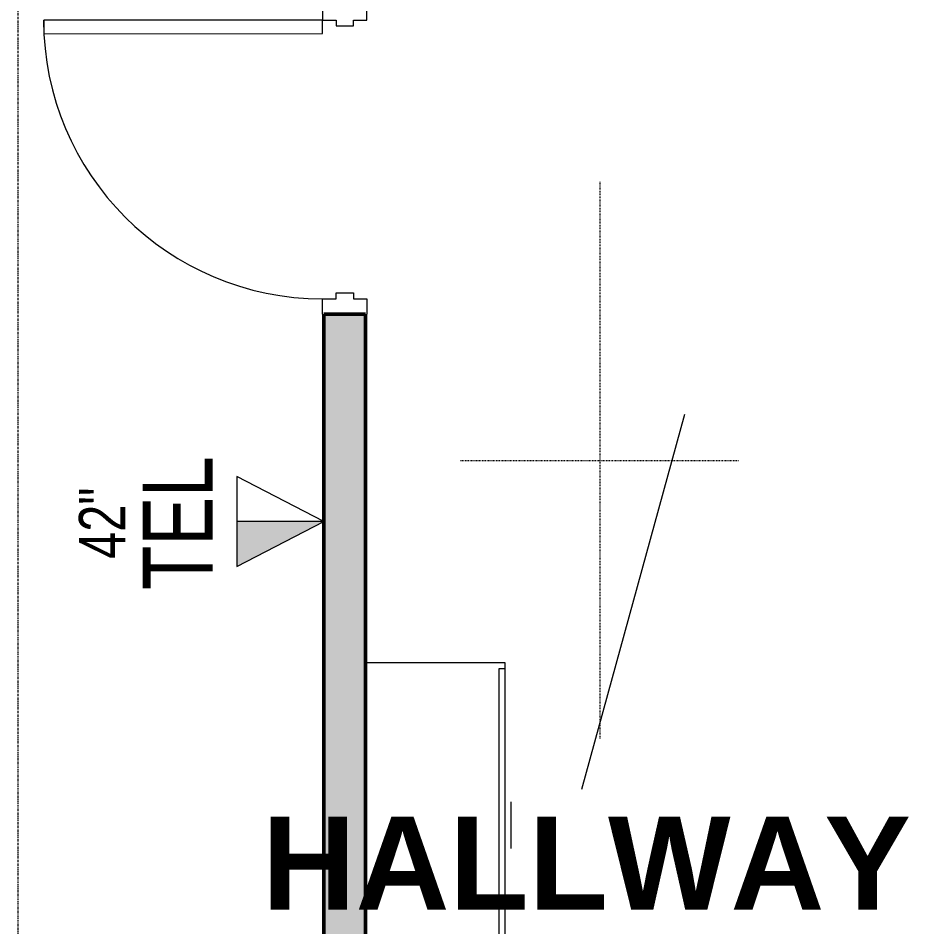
# Model space of a CAD drawing. Header units: inches. Extents: x -1106 to 1409, y -1111 to 918.
# Drawn here: x -344.8 to -229.8, y -361.7 to -244.4 of the extents above; entities that cross this region are included whole.
import ezdxf

# ---------------------------------------------------------------- set-up
doc = ezdxf.new("R2010")
doc.units = ezdxf.units.IN
doc.header["$MEASUREMENT"] = 0
for name, pattern in [('Grid Line 1_4_', [0.4375, 0.25, -0.0625, 0.0625, -0.0625]), ('Overhead 1_16_', [0.101562, 0.0625, -0.039062]), ('Overhead 1_16__2_', [0.101562, 0.0625, -0.039062])]:
    doc.linetypes.add(name, pattern=pattern)
for name, color, linetype, lineweight in [('A-ANNO-NOTE', 131, 'Continuous', 9), ('A-AREA-IDEN', 2, 'Continuous', 9), ('A-DOOR', 31, 'Continuous', 13), ('A-DOOR-FRAM', 31, 'Continuous', 20), ('A-FLOR-OVHD', 1, 'Overhead 1_16__2_', 9), ('A-WALL-PATT', 111, 'Continuous', 13), ('I-FURN', 30, 'Continuous', 9), ('I-WALL', 2, 'Continuous', 13), ('S-GRID', 1, 'Continuous', 9)]:
    doc.layers.add(name, color=color, linetype=linetype, lineweight=lineweight)
doc.styles.add('Arial_1', font='arial.ttf', dxfattribs={"width": 0.75, "height": 9})
doc.styles.add('Arial_2', font='arial.ttf', dxfattribs={"width": 0.75, "height": 6})
doc.styles.add('Arial_B', font='arialbd.ttf', dxfattribs={"height": 12})

# ---------------------------------------------------------------- blocks, each defined once
blk = doc.blocks.new('Single-HM Frame - Storage 36_ - 8_ H wd-4685422-7TH FLOOR TELECOM UNDERFLOOR ROUTING PLAN')
at = {"layer": 'A-DOOR', "color": 253}
for p, q in [((-16.25, -2.87), (-18, -2.88)), ((-18, -2.88), (-17.99, -38.87)), ((-16.24, -38.87), (-16.25, -2.87)), ((-17.99, -38.87), (-16.24, -38.87))]:
    blk.add_line(p, q, dxfattribs=at)
blk.add_arc((-18, -2.88), 36, 270.01, 0, dxfattribs=at)
at = {"layer": 'A-DOOR-FRAM', "color": 133}
for p, q in [((-18, 2.87), (-20, 2.87)), ((-18, 1.12), (-18, 2.87)), ((18, 2.87), (20, 2.87)), ((18, 1.12), (18, 2.87)), ((-17.25, 1.12), (-18, 1.12)), ((-17.25, -1.12), (-17.25, 1.12)), ((17.25, 1.12), (18, 1.12)), ((17.25, -1.12), (17.25, 1.12)), ((-18, -1.12), (-17.25, -1.12)), ((-18, -2.88), (-18, -1.12)), ((18, -1.12), (17.25, -1.12)), ((18, -2.88), (18, -1.12)), ((-20, -2.88), (-18, -2.88)), ((20, -2.88), (18, -2.88))]:
    blk.add_line(p, q, dxfattribs=at)
blk = doc.blocks.new('Cabinet File - Lateral 4 Drawer - 42_ x 18_ x 60_-3218930-7TH FLOOR TELECOM UNDERFLOOR ROUTING PLAN')
at = {"layer": 'I-FURN', "color": 53}
for p, q in [((-28.09, 27.78), (-28.09, 45.78)), ((-28.09, 45.78), (13.91, 45.78)), ((-27.34, 45.78), (13.16, 45.78)), ((-27.34, 45.03), (-27.34, 45.78)), ((-10.09, 46.53), (-4.09, 46.53)), ((13.16, 45.78), (13.16, 45.03)), ((13.91, 45.78), (13.91, 27.78)), ((13.16, 45.03), (-27.34, 45.03))]:
    blk.add_line(p, q, dxfattribs=at)
blk = doc.blocks.new('18433_1 - AEO NY - CENTRAL_rvt-1-7TH FLOOR TELECOM UNDERFLOOR ROUTING PLAN')
at = {"layer": 'A-WALL-PATT'}
h = blk.add_hatch(color=253, dxfattribs=at)
h.paths.add_polyline_path([(-305.35, -537.62), (-299.98, -537.62), (-299.98, -282.62), (-305.35, -282.62), (-305.35, -525.37)], flags=0)
h.paths.add_polyline_path([(-299.98, -242.62), (-299.98, -192.24), (-305.35, -192.24), (-305.35, -242.62)], flags=0)
at = {"layer": 'A-FLOR-OVHD', "color": 53, "linetype": 'Overhead 1_16_'}
for p, q in [((-269.73, -265.5), (-269.73, -337.5)), ((-287.73, -301.5), (-251.73, -301.5))]:
    blk.add_line(p, q, dxfattribs=at)
at = {"layer": 'I-WALL', "color": 213, "lineweight": 50}
for p, q in [((-305.35, -282.62), (-305.35, -427.37)), ((-299.98, -282.62), (-305.35, -282.62)), ((-299.98, -537.62), (-299.98, -282.62))]:
    blk.add_line(p, q, dxfattribs=at)
at = {"layer": 'S-GRID', "linetype": 'Grid Line 1_4_'}
blk.add_line((-344.82, -529.37), (-344.82, 870.85), dxfattribs=at)
at = {"color": 53, "lineweight": 9}
for name, p, rotation in [('Single-HM Frame - Storage 36_ - 8_ H wd-4685422-7TH FLOOR TELECOM UNDERFLOOR ROUTING PLAN', (-302.66, -262.62), 270.0000000000001), ('Cabinet File - Lateral 4 Drawer - 42_ x 18_ x 60_-3218930-7TH FLOOR TELECOM UNDERFLOOR ROUTING PLAN', (-327.76, -355.71), 269.9999999999997)]:
    blk.add_blockref(name, p, dxfattribs=dict(at, rotation=rotation))

msp = doc.modelspace()

# ---------------------------------------------------------------- block references
at = {"lineweight": 5}
msp.add_blockref('18433_1 - AEO NY - CENTRAL_rvt-1-7TH FLOOR TELECOM UNDERFLOOR ROUTING PLAN', (0, 0), dxfattribs=at)

# ---------------------------------------------------------------- next in the draw order: hatches: boundary and pattern name
at = {"layer": 'A-ANNO-NOTE'}
msp.add_hatch(color=256, dxfattribs=at).paths.add_polyline_path([(-316.6, -315.18), (-305.35, -309.38), (-316.6, -309.38)], flags=0)

# ---------------------------------------------------------------- next in the draw order: linework, layer by layer
at = {"layer": 'A-ANNO-NOTE', "lineweight": 20}
for p, q in [((-316.6, -303.57), (-316.6, -315.18)), ((-305.35, -309.38), (-316.6, -303.57)), ((-316.6, -315.18), (-305.35, -309.38))]:
    msp.add_line(p, q, dxfattribs=at)
at = {"layer": 'A-ANNO-NOTE'}
for p, q in [((-305.35, -309.38), (-316.6, -309.38)), ((-316.6, -309.38), (-316.6, -315.18)), ((-316.6, -315.18), (-305.35, -309.38))]:
    msp.add_line(p, q, dxfattribs=at)
at = {"layer": 'A-AREA-IDEN'}
msp.add_line((-258.82, -295.57), (-272.11, -344.01), dxfattribs=at)

# ---------------------------------------------------------------- next in the draw order: texts
at = {"layer": 'A-ANNO-NOTE', "attachment_point": 1, "rotation": 90}
for s, insert, char_height, width, style in [('TEL', (-328.73, -318.25), 9, 21.1343, 'Arial_1'), ('42"', (-336.98, -314.21), 6, 11.3625, 'Arial_2')]:
    msp.add_mtext(s, dxfattribs=dict(at, insert=insert, char_height=char_height, width=width, style=style))
at = {"layer": 'A-AREA-IDEN', "insert": (-313.36, -347.51), "char_height": 12, "width": 99.687, "attachment_point": 1, "style": 'Arial_B'}
msp.add_mtext('HALLWAY', dxfattribs=at)

doc.saveas('drawing.dxf')
